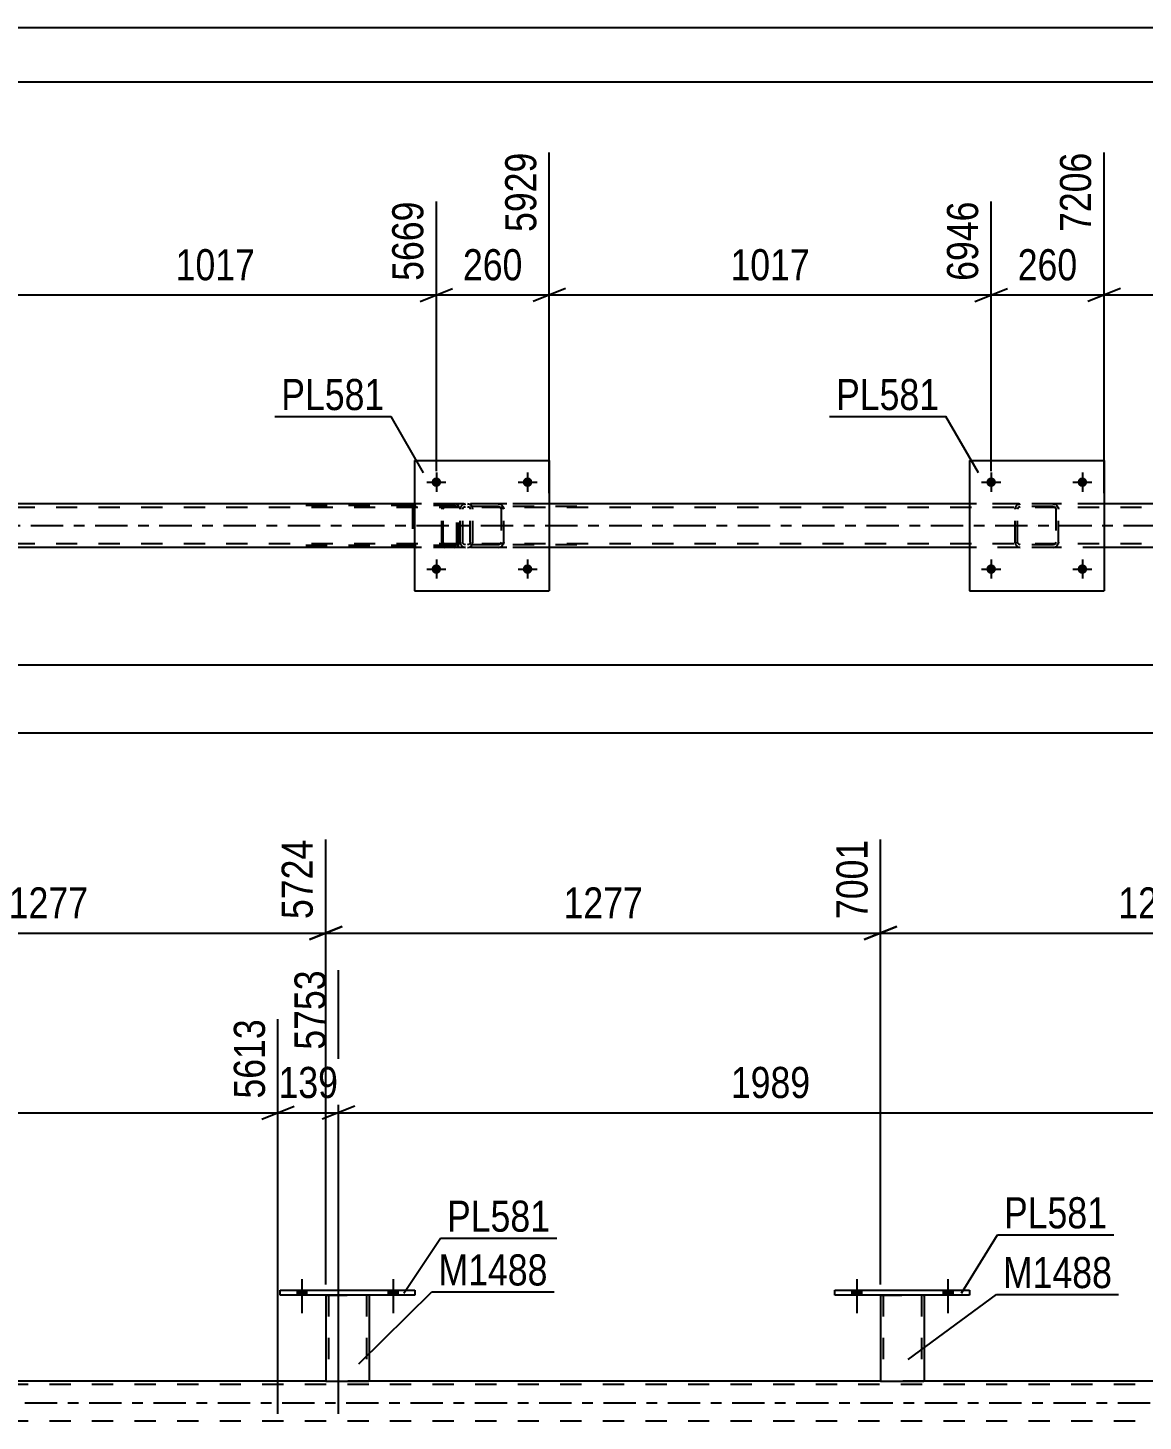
# Model space of a CAD drawing. Header units: millimetres. Extents: x 0 to 841, y 0 to 594.
# Drawn here: x 280.1 to 382.8, y 465.7 to 594 of the extents above; entities that cross this region are included whole.
import ezdxf

# ---------------------------------------------------------------- set-up
doc = ezdxf.new("R2010")
doc.units = ezdxf.units.MM
doc.linetypes.add('DXK_LINE_DOT2', pattern=[3.9198, 1.9599, -1.9599])
doc.linetypes.add('DXK_LINE_DOT3', pattern=[5.9187, 2.979, -0.9799, 0.9799, -0.9799])
doc.styles.add('Arial Narrow', font='ARIALN.TTF', dxfattribs={"height": 0.2})

# ---------------------------------------------------------------- blocks, each defined once
blk = doc.blocks.new('Unknown-814521683-1135')
at = {"color": 5, "linetype": 'Continuous'}
for p, q in [((841, 594), (0, 594)), ((836, 589), (5, 589))]:
    blk.add_line(p, q, dxfattribs=at)
blk = doc.blocks.new('Part-814521683-5062 - 4986')
at = {"color": 7, "linetype": 'DXK_LINE_DOT2'}
for p, q in [((371, 549.69), (371.03, 549.87)), ((371.03, 549.87), (371, 549.69)), ((371, 546.65), (371, 549.69)), ((371.24, 549.69), (371.25, 549.78)), ((371.24, 546.65), (371.24, 549.69)), ((371.25, 549.78), (371.31, 549.86)), ((371.29, 550.13), (371.48, 550.17)), ((371.48, 550.17), (371.29, 550.13)), ((371.31, 549.86), (371.38, 549.91)), ((371.38, 549.91), (371.48, 549.93)), ((374.52, 550.17), (371.48, 550.17)), ((374.52, 549.93), (371.48, 549.93)), ((374.52, 550.17), (374.7, 550.13)), ((374.7, 550.13), (374.52, 550.17)), ((374.52, 549.93), (374.61, 549.91)), ((374.61, 549.91), (374.69, 549.86)), ((374.69, 549.86), (374.74, 549.78)), ((374.74, 549.78), (374.76, 549.69)), ((374.76, 549.69), (374.76, 546.65)), ((374.96, 549.87), (375, 549.69)), ((375, 549.69), (374.96, 549.87)), ((375, 546.65), (375, 549.69)), ((371.03, 546.46), (371, 546.65)), ((371, 546.65), (371.03, 546.46)), ((371.25, 546.55), (371.24, 546.65)), ((371.31, 546.48), (371.25, 546.55)), ((371.38, 546.42), (371.31, 546.48)), ((374.69, 546.48), (374.61, 546.42)), ((374.74, 546.55), (374.69, 546.48)), ((374.76, 546.65), (374.74, 546.55)), ((375, 546.65), (374.96, 546.46)), ((374.96, 546.46), (375, 546.65)), ((371.48, 546.17), (371.29, 546.2)), ((371.29, 546.2), (371.48, 546.17)), ((371.48, 546.41), (371.38, 546.42)), ((374.52, 546.41), (371.48, 546.41)), ((374.52, 546.17), (371.48, 546.17)), ((374.61, 546.42), (374.52, 546.41)), ((374.7, 546.2), (374.52, 546.17)), ((374.52, 546.17), (374.7, 546.2))]:
    blk.add_line(p, q, dxfattribs=at)
at = {"color": 7, "linetype": 'DXK_LINE_DOT3'}
blk.add_line((373, 548.17), (373, 548.17), dxfattribs=at)
at = {"color": 7, "linetype": 'DXK_LINE_DOT2'}
for centre, start, end in [((371.48, 549.69), 112.5, 157.5), ((371.48, 549.69), 112.5, 157.5), ((374.52, 549.69), 22.5, 67.5), ((374.52, 549.69), 22.5, 67.5), ((371.48, 546.65), 202.5, 247.5), ((371.48, 546.65), 202.5, 247.5), ((374.52, 546.65), 292.5, 337.5), ((374.52, 546.65), 292.5, 337.5)]:
    blk.add_arc(centre, 0.48, start, end, dxfattribs=at)
blk = doc.blocks.new('Bolt-814521683-5144 - 4986')
at = {"linetype": 'Continuous'}
for points in [[(369.24, 552.17, -1), (368.36, 552.17, -1)], [(377.64, 552.17, -1), (376.76, 552.17, -1)]]:
    blk.add_hatch(color=1, dxfattribs=at).paths.add_polyline_path(points)
at = {"color": 1, "linetype": 'Continuous'}
for p, q in [((368.8, 553.05), (368.8, 551.29)), ((377.2, 553.05), (377.2, 551.29)), ((367.92, 552.17), (369.68, 552.17)), ((376.32, 552.17), (378.08, 552.17))]:
    blk.add_line(p, q, dxfattribs=at)
blk = doc.blocks.new('Part-814521683-5015 - 4986')
at = {"color": 7, "linetype": 'DXK_LINE_DOT2'}
for p, q in [((755.04, 549.85), (90.98, 549.85)), ((755.04, 550.17), (162.47, 550.17)), ((328.12, 550.17), (315.72, 550.17)), ((379.2, 550.17), (366.8, 550.17)), ((755.04, 546.49), (90.98, 546.49)), ((328.12, 546.17), (315.72, 546.17)), ((379.2, 546.17), (366.8, 546.17))]:
    blk.add_line(p, q, dxfattribs=at)
at = {"color": 2, "linetype": 'Continuous'}
for p, q in [((315.72, 550.17), (277.04, 550.17)), ((366.8, 550.17), (328.12, 550.17)), ((417.88, 550.17), (379.2, 550.17)), ((315.72, 546.17), (277.04, 546.17)), ((366.8, 546.17), (328.12, 546.17)), ((417.88, 546.17), (379.2, 546.17))]:
    blk.add_line(p, q, dxfattribs=at)
at = {"color": 7, "linetype": 'DXK_LINE_DOT3'}
blk.add_line((90.98, 548.17), (755.04, 548.17), dxfattribs=at)
blk = doc.blocks.new('Part-814521683-5060 - 4986')
at = {"color": 7, "linetype": 'DXK_LINE_DOT2'}
for p, q in [((318.24, 549.87), (318.22, 549.69)), ((318.22, 546.65), (318.22, 549.69)), ((318.3, 550.03), (318.24, 549.87)), ((318.39, 550.13), (318.3, 550.03)), ((318.36, 549.69), (318.37, 549.78)), ((318.36, 546.65), (318.36, 549.69)), ((318.37, 549.78), (318.4, 549.86)), ((318.49, 550.17), (318.39, 550.13)), ((318.4, 549.86), (318.44, 549.91)), ((318.44, 549.91), (318.49, 549.93)), ((330.65, 550.17), (318.49, 550.17)), ((330.65, 549.93), (318.49, 549.93)), ((319.77, 549.93), (319.77, 550.17)), ((320.78, 550.13), (320.58, 550.17)), ((320.58, 549.93), (320.68, 549.91)), ((320.68, 549.91), (320.76, 549.86)), ((320.76, 549.86), (320.82, 549.78)), ((320.82, 549.78), (320.84, 549.69)), ((320.84, 546.65), (320.84, 549.69)), ((321.09, 549.69), (321.05, 549.87)), ((321.09, 546.65), (321.09, 549.69)), ((318.22, 546.65), (318.24, 546.46)), ((318.37, 546.55), (318.36, 546.65)), ((318.4, 546.48), (318.37, 546.55)), ((318.44, 546.42), (318.4, 546.48)), ((320.76, 546.48), (320.68, 546.42)), ((320.82, 546.55), (320.76, 546.48)), ((320.84, 546.65), (320.82, 546.55)), ((321.05, 546.46), (321.09, 546.65)), ((318.24, 546.46), (318.3, 546.31)), ((318.3, 546.31), (318.39, 546.2)), ((318.39, 546.2), (318.49, 546.17)), ((318.49, 546.41), (318.44, 546.42)), ((330.65, 546.41), (318.49, 546.41)), ((330.65, 546.17), (318.49, 546.17)), ((319.77, 546.17), (319.77, 546.41)), ((320.68, 546.42), (320.58, 546.41)), ((320.58, 546.17), (320.78, 546.2))]:
    blk.add_line(p, q, dxfattribs=at)
for centre, start, end in [((320.6, 549.67), 23.8494, 68.8059), ((320.6, 546.66), 291.1941, 336.1506)]:
    blk.add_arc(centre, 0.492, start, end, dxfattribs=at)
blk = doc.blocks.new('Part-814521683-5100 - 4986')
at = {"color": 7, "linetype": 'DXK_LINE_DOT2'}
for p, q in [((319.43, 550.17), (304.1, 550.17)), ((319.43, 550.01), (304.1, 550.01)), ((315.54, 549.97), (315.51, 549.85)), ((315.51, 549.85), (315.51, 546.49)), ((315.68, 549.85), (315.7, 549.91)), ((315.68, 549.85), (315.68, 546.49)), ((315.7, 549.91), (315.73, 549.96)), ((315.85, 550.17), (315.72, 550.14)), ((315.73, 549.96), (315.79, 549.99)), ((315.79, 549.99), (315.85, 550.01)), ((319.56, 550.14), (319.43, 550.17)), ((319.43, 550.01), (319.49, 549.99)), ((319.49, 549.99), (319.55, 549.96)), ((319.55, 549.96), (319.59, 549.91)), ((319.59, 549.91), (319.6, 549.85)), ((319.6, 546.49), (319.6, 549.85)), ((319.77, 549.85), (319.74, 549.97)), ((319.77, 546.49), (319.77, 549.85)), ((315.51, 546.49), (315.54, 546.36)), ((315.7, 546.43), (315.68, 546.49)), ((319.6, 546.49), (319.59, 546.43)), ((319.74, 546.36), (319.77, 546.49)), ((319.43, 546.33), (304.1, 546.33)), ((319.43, 546.17), (304.1, 546.17)), ((315.73, 546.37), (315.7, 546.43)), ((315.72, 546.19), (315.85, 546.17)), ((315.79, 546.34), (315.73, 546.37)), ((315.85, 546.33), (315.79, 546.34)), ((319.49, 546.34), (319.43, 546.33)), ((319.43, 546.17), (319.56, 546.19)), ((319.55, 546.37), (319.49, 546.34)), ((319.59, 546.43), (319.55, 546.37))]:
    blk.add_line(p, q, dxfattribs=at)
for centre, start, end in [((315.84, 549.83), 110.7583, 155.68), ((319.44, 549.83), 24.32, 69.2417), ((315.84, 546.5), 204.32, 249.2417), ((319.44, 546.5), 290.7583, 335.68)]:
    blk.add_arc(centre, 0.331, start, end, dxfattribs=at)
blk = doc.blocks.new('Part-814521683-5143 - 4986')
at = {"color": 2, "linetype": 'Continuous'}
for p, q in [((315.72, 554.17), (315.72, 542.17)), ((315.72, 554.17), (328.12, 554.17)), ((328.12, 554.17), (328.12, 542.17)), ((315.72, 542.17), (328.12, 542.17))]:
    blk.add_line(p, q, dxfattribs=at)
blk = doc.blocks.new('Bolt-814521683-5145 - 4986')
at = {"linetype": 'Continuous'}
for points in [[(369.24, 544.17, -1), (368.36, 544.17, -1)], [(377.64, 544.17, -1), (376.76, 544.17, -1)]]:
    blk.add_hatch(color=1, dxfattribs=at).paths.add_polyline_path(points)
at = {"color": 1, "linetype": 'Continuous'}
for p, q in [((367.92, 544.17), (369.68, 544.17)), ((368.8, 545.05), (368.8, 543.29)), ((376.32, 544.17), (378.08, 544.17)), ((377.2, 545.05), (377.2, 543.29))]:
    blk.add_line(p, q, dxfattribs=at)
blk = doc.blocks.new('Part-814521683-5189 - 4986')
at = {"color": 2, "linetype": 'Continuous'}
for p, q in [((366.8, 554.17), (366.8, 542.17)), ((366.8, 554.17), (379.2, 554.17)), ((379.2, 554.17), (379.2, 542.17)), ((366.8, 542.17), (379.2, 542.17))]:
    blk.add_line(p, q, dxfattribs=at)
blk = doc.blocks.new('Part-814521683-5190 - 4986')
at = {"color": 7, "linetype": 'DXK_LINE_DOT2'}
for p, q in [((319.92, 549.69), (319.95, 549.87)), ((319.95, 549.87), (319.92, 549.69)), ((319.92, 546.65), (319.92, 549.69)), ((320.16, 549.69), (320.17, 549.78)), ((320.16, 546.65), (320.16, 549.69)), ((320.17, 549.78), (320.23, 549.86)), ((320.21, 550.13), (320.4, 550.17)), ((320.4, 550.17), (320.21, 550.13)), ((320.23, 549.86), (320.3, 549.91)), ((320.3, 549.91), (320.4, 549.93)), ((323.44, 550.17), (320.4, 550.17)), ((323.44, 549.93), (320.4, 549.93)), ((323.44, 550.17), (323.62, 550.13)), ((323.62, 550.13), (323.44, 550.17)), ((323.44, 549.93), (323.53, 549.91)), ((323.53, 549.91), (323.61, 549.86)), ((323.61, 549.86), (323.66, 549.78)), ((323.66, 549.78), (323.68, 549.69)), ((323.68, 549.69), (323.68, 546.65)), ((323.88, 549.87), (323.92, 549.69)), ((323.92, 549.69), (323.88, 549.87)), ((323.92, 546.65), (323.92, 549.69)), ((319.95, 546.46), (319.92, 546.65)), ((319.92, 546.65), (319.95, 546.46)), ((320.17, 546.55), (320.16, 546.65)), ((320.23, 546.48), (320.17, 546.55)), ((320.3, 546.42), (320.23, 546.48)), ((323.61, 546.48), (323.53, 546.42)), ((323.66, 546.55), (323.61, 546.48)), ((323.68, 546.65), (323.66, 546.55)), ((323.92, 546.65), (323.88, 546.46)), ((323.88, 546.46), (323.92, 546.65)), ((320.4, 546.17), (320.21, 546.2)), ((320.21, 546.2), (320.4, 546.17)), ((320.4, 546.41), (320.3, 546.42)), ((323.44, 546.41), (320.4, 546.41)), ((323.44, 546.17), (320.4, 546.17)), ((323.53, 546.42), (323.44, 546.41)), ((323.62, 546.2), (323.44, 546.17)), ((323.44, 546.17), (323.62, 546.2))]:
    blk.add_line(p, q, dxfattribs=at)
at = {"color": 7, "linetype": 'DXK_LINE_DOT3'}
blk.add_line((321.92, 548.17), (321.92, 548.17), dxfattribs=at)
at = {"color": 7, "linetype": 'DXK_LINE_DOT2'}
for centre, start, end in [((320.4, 549.69), 112.5, 157.5), ((320.4, 549.69), 112.5, 157.5), ((323.44, 549.69), 22.5, 67.5), ((323.44, 549.69), 22.5, 67.5), ((320.4, 546.65), 202.5, 247.5), ((320.4, 546.65), 202.5, 247.5), ((323.44, 546.65), 292.5, 337.5), ((323.44, 546.65), 292.5, 337.5)]:
    blk.add_arc(centre, 0.48, start, end, dxfattribs=at)
blk = doc.blocks.new('Bolt-814521683-5214 - 4986')
at = {"linetype": 'Continuous'}
for points in [[(318.16, 552.17, -1), (317.28, 552.17, -1)], [(326.56, 552.17, -1), (325.68, 552.17, -1)]]:
    blk.add_hatch(color=1, dxfattribs=at).paths.add_polyline_path(points)
at = {"color": 1, "linetype": 'Continuous'}
for p, q in [((317.72, 553.05), (317.72, 551.29)), ((326.12, 553.05), (326.12, 551.29)), ((316.84, 552.17), (318.6, 552.17)), ((325.24, 552.17), (327, 552.17))]:
    blk.add_line(p, q, dxfattribs=at)
blk = doc.blocks.new('Bolt-814521683-5215 - 4986')
at = {"linetype": 'Continuous'}
for points in [[(318.16, 544.17, -1), (317.28, 544.17, -1)], [(326.56, 544.17, -1), (325.68, 544.17, -1)]]:
    blk.add_hatch(color=1, dxfattribs=at).paths.add_polyline_path(points)
at = {"color": 1, "linetype": 'Continuous'}
for p, q in [((316.84, 544.17), (318.6, 544.17)), ((317.72, 545.05), (317.72, 543.29)), ((325.24, 544.17), (327, 544.17)), ((326.12, 545.05), (326.12, 543.29))]:
    blk.add_line(p, q, dxfattribs=at)
blk = doc.blocks.new('Part-814521683-3384 - 3269')
at = {"color": 2, "linetype": 'Continuous'}
for p, q in [((307.54, 477.31), (307.54, 469.4)), ((311.54, 477.31), (311.54, 469.4)), ((307.54, 469.4), (311.51, 469.4)), ((311.54, 469.4), (311.51, 469.4))]:
    blk.add_line(p, q, dxfattribs=at)
at = {"color": 7, "linetype": 'DXK_LINE_DOT2'}
for p, q in [((307.54, 477.31), (311.54, 477.31)), ((307.54, 477.31), (307.54, 477.31)), ((307.54, 477.31), (307.54, 477.31)), ((307.78, 477.31), (307.78, 469.4)), ((311.3, 477.31), (311.3, 469.4)), ((311.54, 477.31), (311.54, 477.31)), ((311.54, 477.31), (311.54, 477.31)), ((311.29, 469.4), (311.3, 469.4))]:
    blk.add_line(p, q, dxfattribs=at)
blk = doc.blocks.new('Bolt-814521683-3280 - 3269')
at = {"linetype": 'Continuous'}
for points in [[(304.9, 477.31), (305.78, 477.31), (305.78, 477.79), (304.9, 477.79)], [(313.3, 477.31), (314.18, 477.31), (314.18, 477.79), (313.3, 477.79)]]:
    blk.add_hatch(color=1, dxfattribs=at).paths.add_polyline_path(points)
at = {"color": 1, "linetype": 'Continuous'}
for p, q in [((305.34, 478.79), (305.34, 475.67)), ((313.74, 478.79), (313.74, 475.67)), ((304.9, 477.79), (304.9, 477.31)), ((305.78, 477.79), (305.78, 477.31)), ((313.3, 477.79), (313.3, 477.31)), ((314.18, 477.79), (314.18, 477.31))]:
    blk.add_line(p, q, dxfattribs=at)
blk = doc.blocks.new('Bolt-814521683-3281 - 3269')
at = {"linetype": 'Continuous'}
for points in [[(304.9, 477.31), (305.78, 477.31), (305.78, 477.79), (304.9, 477.79)], [(313.3, 477.31), (314.18, 477.31), (314.18, 477.79), (313.3, 477.79)]]:
    blk.add_hatch(color=1, dxfattribs=at).paths.add_polyline_path(points)
at = {"color": 1, "linetype": 'Continuous'}
for p, q in [((305.34, 478.79), (305.34, 475.67)), ((313.74, 478.79), (313.74, 475.67)), ((304.9, 477.79), (304.9, 477.31)), ((305.78, 477.79), (305.78, 477.31)), ((313.3, 477.79), (313.3, 477.31)), ((314.18, 477.79), (314.18, 477.31))]:
    blk.add_line(p, q, dxfattribs=at)
blk = doc.blocks.new('Bolt-814521683-3298 - 3269')
at = {"linetype": 'Continuous'}
for points in [[(355.98, 477.31), (356.86, 477.31), (356.86, 477.79), (355.98, 477.79)], [(364.38, 477.31), (365.26, 477.31), (365.26, 477.79), (364.38, 477.79)]]:
    blk.add_hatch(color=1, dxfattribs=at).paths.add_polyline_path(points)
at = {"color": 1, "linetype": 'Continuous'}
for p, q in [((356.42, 478.79), (356.42, 475.67)), ((364.82, 478.79), (364.82, 475.67)), ((355.98, 477.79), (355.98, 477.31)), ((356.86, 477.79), (356.86, 477.31)), ((364.38, 477.79), (364.38, 477.31)), ((365.26, 477.79), (365.26, 477.31))]:
    blk.add_line(p, q, dxfattribs=at)
blk = doc.blocks.new('Bolt-814521683-3299 - 3269')
at = {"linetype": 'Continuous'}
for points in [[(355.98, 477.31), (356.86, 477.31), (356.86, 477.79), (355.98, 477.79)], [(364.38, 477.31), (365.26, 477.31), (365.26, 477.79), (364.38, 477.79)]]:
    blk.add_hatch(color=1, dxfattribs=at).paths.add_polyline_path(points)
at = {"color": 1, "linetype": 'Continuous'}
for p, q in [((356.42, 478.79), (356.42, 475.67)), ((364.82, 478.79), (364.82, 475.67)), ((355.98, 477.79), (355.98, 477.31)), ((356.86, 477.79), (356.86, 477.31)), ((364.38, 477.79), (364.38, 477.31)), ((365.26, 477.79), (365.26, 477.31))]:
    blk.add_line(p, q, dxfattribs=at)
blk = doc.blocks.new('Part-814521683-3379 - 3269')
at = {"color": 2, "linetype": 'Continuous'}
for p, q in [((303.34, 477.79), (315.74, 477.79)), ((303.34, 477.31), (303.34, 477.79)), ((315.74, 477.31), (303.34, 477.31)), ((315.74, 477.79), (315.74, 477.31))]:
    blk.add_line(p, q, dxfattribs=at)
blk = doc.blocks.new('Part-814521683-3469 - 3269')
at = {"color": 2, "linetype": 'Continuous'}
for p, q in [((354.42, 477.79), (366.82, 477.79)), ((354.42, 477.31), (354.42, 477.79)), ((366.82, 477.31), (354.42, 477.31)), ((366.82, 477.79), (366.82, 477.31))]:
    blk.add_line(p, q, dxfattribs=at)
blk = doc.blocks.new('Part-814521683-3474 - 3269')
at = {"color": 2, "linetype": 'Continuous'}
for p, q in [((358.62, 477.31), (358.62, 469.4)), ((362.62, 477.31), (362.62, 469.4)), ((358.62, 469.4), (362.59, 469.4)), ((362.62, 469.4), (362.59, 469.4))]:
    blk.add_line(p, q, dxfattribs=at)
at = {"color": 7, "linetype": 'DXK_LINE_DOT2'}
for p, q in [((358.62, 477.31), (362.62, 477.31)), ((358.62, 477.31), (358.62, 477.31)), ((358.62, 477.31), (358.62, 477.31)), ((358.86, 477.31), (358.86, 469.4)), ((362.38, 477.31), (362.38, 469.4)), ((362.62, 477.31), (362.62, 477.31)), ((362.62, 477.31), (362.62, 477.31)), ((362.37, 469.4), (362.38, 469.4))]:
    blk.add_line(p, q, dxfattribs=at)
blk = doc.blocks.new('Part-814521683-3675 - 3269')
at = {"color": 7, "linetype": 'DXK_LINE_DOT2'}
for p, q in [((742.67, 469.08), (78.6, 469.08)), ((311.54, 469.4), (307.54, 469.4)), ((362.62, 469.4), (358.62, 469.4)), ((742.67, 465.72), (78.6, 465.72))]:
    blk.add_line(p, q, dxfattribs=at)
at = {"color": 2, "linetype": 'Continuous'}
for p, q in [((307.54, 469.4), (260.46, 469.4)), ((358.62, 469.4), (311.54, 469.4)), ((409.71, 469.4), (362.62, 469.4))]:
    blk.add_line(p, q, dxfattribs=at)
at = {"color": 7, "linetype": 'DXK_LINE_DOT3'}
blk.add_line((78.6, 467.4), (742.67, 467.4), dxfattribs=at)
blk = doc.blocks.new('StraightDimension-814521683-5855 - 4986')
at = {"color": 7, "linetype": 'Continuous'}
blk.add_line((90.34, 529.08), (797.6, 529.08), dxfattribs=at)
blk = doc.blocks.new('StraightDimension-814521683-8673 - 4986')
at = {"color": 7, "linetype": 'Continuous'}
blk.add_line((90.98, 535.34), (796.96, 535.34), dxfattribs=at)
blk = doc.blocks.new('StraightDimension-814521683-5447 - 4986')
at = {"color": 7, "linetype": 'Continuous'}
for p, q in [((277.04, 551.17), (277.04, 582.52)), ((317.72, 553.17), (317.72, 578.02)), ((278.54, 570.01), (275.54, 568.81)), ((316.22, 568.81), (319.22, 570.01)), ((277.04, 569.41), (317.72, 569.41))]:
    blk.add_line(p, q, dxfattribs=at)
at = {"color": 0}
blk.add_wipeout([(301.63, 570.16), (301.63, 574.36), (293.12, 574.36), (293.12, 570.16)], dxfattribs=at)
at = {"color": 3, "style": 'Arial Narrow'}
blk.add_text('1017', height=2.863, dxfattribs=at).set_placement((293.72, 570.76))
at = {"color": 0, "linetype": 'Continuous'}
blk.add_wipeout([(317.12, 578.62), (312.92, 578.62), (312.92, 570.11), (317.12, 570.11)], dxfattribs=at)
at = {"color": 3, "linetype": 'Continuous', "style": 'Arial Narrow'}
blk.add_text('5669', height=2.863, rotation=90.0002, dxfattribs=at).set_placement((316.52, 570.71))
blk = doc.blocks.new('StraightDimension-814521683-5467 - 4986')
at = {"color": 7, "linetype": 'Continuous'}
for p, q in [((328.12, 551.17), (328.12, 582.52)), ((317.72, 553.17), (317.72, 578.02)), ((316.22, 568.81), (319.22, 570.01)), ((329.62, 570.01), (326.62, 568.81)), ((317.72, 569.41), (328.12, 569.41))]:
    blk.add_line(p, q, dxfattribs=at)
at = {"color": 0}
blk.add_wipeout([(326.26, 570.16), (326.26, 574.36), (319.57, 574.36), (319.57, 570.16)], dxfattribs=at)
at = {"color": 3, "style": 'Arial Narrow'}
blk.add_text('260', height=2.863, dxfattribs=at).set_placement((320.17, 570.76))
at = {"color": 0, "linetype": 'Continuous'}
blk.add_wipeout([(327.52, 583.12), (323.32, 583.12), (323.32, 574.61), (327.52, 574.61)], dxfattribs=at)
at = {"color": 3, "linetype": 'Continuous', "style": 'Arial Narrow'}
blk.add_text('5929', height=2.863, rotation=90.0002, dxfattribs=at).set_placement((326.92, 575.21))
blk = doc.blocks.new('StraightDimension-814521683-5487 - 4986')
at = {"color": 7, "linetype": 'Continuous'}
for p, q in [((328.12, 551.17), (328.12, 582.52)), ((368.8, 553.17), (368.8, 578.02)), ((329.62, 570.01), (326.62, 568.81)), ((367.3, 568.81), (370.3, 570.01)), ((328.12, 569.41), (368.8, 569.41))]:
    blk.add_line(p, q, dxfattribs=at)
at = {"color": 0}
blk.add_wipeout([(352.71, 570.16), (352.71, 574.36), (344.2, 574.36), (344.2, 570.16)], dxfattribs=at)
at = {"color": 3, "style": 'Arial Narrow'}
blk.add_text('1017', height=2.863, dxfattribs=at).set_placement((344.8, 570.76))
at = {"color": 0, "linetype": 'Continuous'}
blk.add_wipeout([(368.2, 578.62), (364, 578.62), (364, 570.11), (368.2, 570.11)], dxfattribs=at)
at = {"color": 3, "linetype": 'Continuous', "style": 'Arial Narrow'}
blk.add_text('6946', height=2.863, rotation=90.0002, dxfattribs=at).set_placement((367.6, 570.71))
blk = doc.blocks.new('StraightDimension-814521683-5507 - 4986')
at = {"color": 7, "linetype": 'Continuous'}
for p, q in [((379.2, 551.17), (379.2, 582.52)), ((368.8, 553.17), (368.8, 578.02)), ((367.3, 568.81), (370.3, 570.01)), ((380.7, 570.01), (377.7, 568.81)), ((368.8, 569.41), (379.2, 569.41))]:
    blk.add_line(p, q, dxfattribs=at)
at = {"color": 0}
blk.add_wipeout([(377.34, 570.16), (377.34, 574.36), (370.65, 574.36), (370.65, 570.16)], dxfattribs=at)
at = {"color": 3, "style": 'Arial Narrow'}
blk.add_text('260', height=2.863, dxfattribs=at).set_placement((371.25, 570.76))
at = {"color": 0, "linetype": 'Continuous'}
blk.add_wipeout([(378.6, 583.12), (374.4, 583.12), (374.4, 574.61), (378.6, 574.61)], dxfattribs=at)
at = {"color": 3, "linetype": 'Continuous', "style": 'Arial Narrow'}
blk.add_text('7206', height=2.863, rotation=90.0002, dxfattribs=at).set_placement((378, 575.21))
blk = doc.blocks.new('StraightDimension-814521683-5527 - 4986')
at = {"color": 7, "linetype": 'Continuous'}
for p, q in [((379.2, 551.17), (379.2, 582.52)), ((419.88, 553.17), (419.88, 578.02)), ((380.7, 570.01), (377.7, 568.81)), ((418.38, 568.81), (421.38, 570.01)), ((379.2, 569.41), (419.88, 569.41))]:
    blk.add_line(p, q, dxfattribs=at)
at = {"color": 0}
blk.add_wipeout([(403.79, 570.16), (403.79, 574.36), (395.28, 574.36), (395.28, 570.16)], dxfattribs=at)
at = {"color": 3, "style": 'Arial Narrow'}
blk.add_text('1017', height=2.863, dxfattribs=at).set_placement((395.88, 570.76))
at = {"color": 0, "linetype": 'Continuous'}
blk.add_wipeout([(419.28, 578.62), (415.08, 578.62), (415.08, 570.11), (419.28, 570.11)], dxfattribs=at)
at = {"color": 3, "linetype": 'Continuous', "style": 'Arial Narrow'}
blk.add_text('8223', height=2.863, rotation=90.0002, dxfattribs=at).set_placement((418.68, 570.71))
blk = doc.blocks.new('StraightDimension-814521683-4773 - 3269')
at = {"color": 7, "linetype": 'Continuous'}
for p, q in [((308.72, 466.4), (308.72, 507.23)), ((388.28, 466.4), (388.28, 502.73)), ((310.22, 494.72), (307.22, 493.52)), ((308.72, 494.12), (388.28, 494.12)), ((386.78, 493.52), (389.78, 494.72))]:
    blk.add_line(p, q, dxfattribs=at)
at = {"color": 0}
blk.add_wipeout([(352.75, 494.87), (352.75, 499.07), (344.24, 499.07), (344.24, 494.87)], dxfattribs=at)
at = {"color": 3, "style": 'Arial Narrow'}
blk.add_text('1989', height=2.863, dxfattribs=at).set_placement((344.84, 495.47))
at = {"color": 0, "linetype": 'Continuous'}
blk.add_wipeout([(387.68, 503.33), (383.48, 503.33), (383.48, 494.82), (387.68, 494.82)], dxfattribs=at)
at = {"color": 3, "linetype": 'Continuous', "style": 'Arial Narrow'}
blk.add_text('7742', height=2.863, rotation=90.0002, dxfattribs=at).set_placement((387.08, 495.42))
blk = doc.blocks.new('StraightDimension-814521683-4045 - 3269')
at = {"color": 7, "linetype": 'Continuous'}
for p, q in [((307.54, 478.31), (307.54, 519.26)), ((358.62, 478.31), (358.62, 519.26)), ((309.04, 511.25), (306.04, 510.05)), ((307.54, 510.65), (358.62, 510.65)), ((357.12, 510.05), (360.12, 511.25))]:
    blk.add_line(p, q, dxfattribs=at)
at = {"color": 0}
blk.add_wipeout([(337.34, 511.4), (337.34, 515.6), (328.83, 515.6), (328.83, 511.4)], dxfattribs=at)
at = {"color": 3, "style": 'Arial Narrow'}
blk.add_text('1277', height=2.863, dxfattribs=at).set_placement((329.43, 512))
at = {"color": 0, "linetype": 'Continuous'}
blk.add_wipeout([(358.02, 519.86), (353.82, 519.86), (353.82, 511.35), (358.02, 511.35)], dxfattribs=at)
at = {"color": 3, "linetype": 'Continuous', "style": 'Arial Narrow'}
blk.add_text('7001', height=2.863, rotation=90.0002, dxfattribs=at).set_placement((357.42, 511.95))
blk = doc.blocks.new('StraightDimension-814521683-4792 - 3269')
at = {"color": 7, "linetype": 'Continuous'}
for p, q in [((308.72, 466.4), (308.72, 507.23)), ((303.14, 466.4), (303.14, 502.73)), ((301.64, 493.52), (304.64, 494.72)), ((303.14, 494.12), (308.72, 494.12)), ((310.22, 494.72), (307.22, 493.52))]:
    blk.add_line(p, q, dxfattribs=at)
at = {"color": 0}
blk.add_wipeout([(309.27, 494.87), (309.27, 499.07), (302.59, 499.07), (302.59, 494.87)], dxfattribs=at)
at = {"color": 3, "style": 'Arial Narrow'}
blk.add_text('139', height=2.863, dxfattribs=at).set_placement((303.19, 495.47))
at = {"color": 0, "linetype": 'Continuous'}
blk.add_wipeout([(308.12, 507.83), (303.92, 507.83), (303.92, 499.32), (308.12, 499.32)], dxfattribs=at)
at = {"color": 3, "linetype": 'Continuous', "style": 'Arial Narrow'}
blk.add_text('5753', height=2.863, rotation=90.0002, dxfattribs=at).set_placement((307.52, 499.92))
blk = doc.blocks.new('StraightDimension-814521683-4035 - 3269')
at = {"color": 7, "linetype": 'Continuous'}
for p, q in [((256.46, 478.31), (256.46, 519.26)), ((307.54, 478.31), (307.54, 519.26)), ((257.96, 511.25), (254.96, 510.05)), ((256.46, 510.65), (307.54, 510.65)), ((306.04, 510.05), (309.04, 511.25))]:
    blk.add_line(p, q, dxfattribs=at)
at = {"color": 0}
blk.add_wipeout([(286.26, 511.4), (286.26, 515.6), (277.75, 515.6), (277.75, 511.4)], dxfattribs=at)
at = {"color": 3, "style": 'Arial Narrow'}
blk.add_text('1277', height=2.863, dxfattribs=at).set_placement((278.35, 512))
at = {"color": 0, "linetype": 'Continuous'}
blk.add_wipeout([(306.94, 519.86), (302.74, 519.86), (302.74, 511.35), (306.94, 511.35)], dxfattribs=at)
at = {"color": 3, "linetype": 'Continuous', "style": 'Arial Narrow'}
blk.add_text('5724', height=2.863, rotation=90.0002, dxfattribs=at).set_placement((306.34, 511.95))
blk = doc.blocks.new('StraightDimension-814521683-4055 - 3269')
at = {"color": 7, "linetype": 'Continuous'}
for p, q in [((358.62, 478.31), (358.62, 519.26)), ((409.71, 478.31), (409.71, 519.26)), ((360.12, 511.25), (357.12, 510.05)), ((358.62, 510.65), (409.71, 510.65)), ((408.21, 510.05), (411.21, 511.25))]:
    blk.add_line(p, q, dxfattribs=at)
at = {"color": 0}
blk.add_wipeout([(388.42, 511.4), (388.42, 515.6), (379.91, 515.6), (379.91, 511.4)], dxfattribs=at)
at = {"color": 3, "style": 'Arial Narrow'}
blk.add_text('1277', height=2.863, dxfattribs=at).set_placement((380.51, 512))
at = {"color": 0, "linetype": 'Continuous'}
blk.add_wipeout([(409.11, 519.86), (404.91, 519.86), (404.91, 511.35), (409.11, 511.35)], dxfattribs=at)
at = {"color": 3, "linetype": 'Continuous', "style": 'Arial Narrow'}
blk.add_text('8278', height=2.863, rotation=90.0002, dxfattribs=at).set_placement((408.51, 511.95))
blk = doc.blocks.new('StraightDimension-814521683-4811 - 3269')
at = {"color": 7, "linetype": 'Continuous'}
for p, q in [((223.58, 466.4), (223.58, 507.23)), ((303.14, 466.4), (303.14, 502.73)), ((225.08, 494.72), (222.08, 493.52)), ((223.58, 494.12), (303.14, 494.12)), ((301.64, 493.52), (304.64, 494.72))]:
    blk.add_line(p, q, dxfattribs=at)
at = {"color": 0}
blk.add_wipeout([(267.62, 494.87), (267.62, 499.07), (259.11, 499.07), (259.11, 494.87)], dxfattribs=at)
at = {"color": 3, "style": 'Arial Narrow'}
blk.add_text('1989', height=2.863, dxfattribs=at).set_placement((259.71, 495.47))
at = {"color": 0, "linetype": 'Continuous'}
blk.add_wipeout([(302.54, 503.33), (298.34, 503.33), (298.34, 494.82), (302.54, 494.82)], dxfattribs=at)
at = {"color": 3, "linetype": 'Continuous', "style": 'Arial Narrow'}
blk.add_text('5613', height=2.863, rotation=90.0002, dxfattribs=at).set_placement((301.94, 495.42))
blk = doc.blocks.new('Mark-814521683-5139 - 4986')
at = {"color": 0}
blk.add_wipeout([(312.95, 558.81), (312.95, 561.81), (303.44, 561.81), (303.44, 558.81)], dxfattribs=at)
blk.add_wipeout([(312.95, 558.81), (312.95, 561.81), (303.44, 561.81), (303.44, 558.81)], dxfattribs=at)
at = {"color": 30, "linetype": 'Continuous'}
for p in [(302.84, 558.21), (316.55, 553.02)]:
    blk.add_line(p, (313.55, 558.21), dxfattribs=at)
at = {"color": 3, "style": 'Arial Narrow'}
blk.add_text('PL581', height=2.863, dxfattribs=at).set_placement((303.44, 558.81))
blk = doc.blocks.new('Mark-814521683-5185 - 4986')
at = {"color": 0}
blk.add_wipeout([(364.03, 558.81), (364.03, 561.81), (354.52, 561.81), (354.52, 558.81)], dxfattribs=at)
blk.add_wipeout([(364.03, 558.81), (364.03, 561.81), (354.52, 561.81), (354.52, 558.81)], dxfattribs=at)
at = {"color": 30, "linetype": 'Continuous'}
for p in [(353.92, 558.21), (367.63, 553.02)]:
    blk.add_line(p, (364.63, 558.21), dxfattribs=at)
at = {"color": 3, "style": 'Arial Narrow'}
blk.add_text('PL581', height=2.863, dxfattribs=at).set_placement((354.52, 558.81))
blk = doc.blocks.new('Mark-814521683-3380 - 3269')
at = {"color": 0}
blk.add_wipeout([(327.97, 478.21), (327.97, 481.21), (317.92, 481.21), (317.92, 478.21)], dxfattribs=at)
blk.add_wipeout([(327.97, 478.21), (327.97, 481.21), (317.92, 481.21), (317.92, 478.21)], dxfattribs=at)
at = {"color": 30, "linetype": 'Continuous'}
for p, q in [((310.58, 471.01), (317.32, 477.61)), ((317.32, 477.61), (328.57, 477.61))]:
    blk.add_line(p, q, dxfattribs=at)
at = {"color": 3, "style": 'Arial Narrow'}
blk.add_text('M1488', height=2.863, dxfattribs=at).set_placement((317.92, 478.21))
blk = doc.blocks.new('Mark-814521683-3375 - 3269')
at = {"color": 0}
blk.add_wipeout([(328.2, 483.16), (328.2, 486.16), (318.7, 486.16), (318.7, 483.16)], dxfattribs=at)
blk.add_wipeout([(328.2, 483.16), (328.2, 486.16), (318.7, 486.16), (318.7, 483.16)], dxfattribs=at)
at = {"color": 30, "linetype": 'Continuous'}
for p, q in [((314.74, 477.49), (318.1, 482.56)), ((318.1, 482.56), (328.8, 482.56))]:
    blk.add_line(p, q, dxfattribs=at)
at = {"color": 3, "style": 'Arial Narrow'}
blk.add_text('PL581', height=2.863, dxfattribs=at).set_placement((318.7, 483.16))
blk = doc.blocks.new('Mark-814521683-3465 - 3269')
at = {"color": 0}
blk.add_wipeout([(379.49, 483.47), (379.49, 486.47), (369.98, 486.47), (369.98, 483.47)], dxfattribs=at)
blk.add_wipeout([(379.49, 483.47), (379.49, 486.47), (369.98, 486.47), (369.98, 483.47)], dxfattribs=at)
at = {"color": 30, "linetype": 'Continuous'}
for p, q in [((366.06, 477.51), (369.38, 482.87)), ((369.38, 482.87), (380.09, 482.87))]:
    blk.add_line(p, q, dxfattribs=at)
at = {"color": 3, "style": 'Arial Narrow'}
blk.add_text('PL581', height=2.863, dxfattribs=at).set_placement((369.98, 483.47))
blk = doc.blocks.new('Mark-814521683-3470 - 3269')
at = {"color": 0}
blk.add_wipeout([(379.94, 477.97), (379.94, 480.97), (369.89, 480.97), (369.89, 477.97)], dxfattribs=at)
blk.add_wipeout([(379.94, 477.97), (379.94, 480.97), (369.89, 480.97), (369.89, 477.97)], dxfattribs=at)
at = {"color": 30, "linetype": 'Continuous'}
for p, q in [((361.15, 471.4), (369.29, 477.37)), ((369.29, 477.37), (380.54, 477.37))]:
    blk.add_line(p, q, dxfattribs=at)
at = {"color": 3, "style": 'Arial Narrow'}
blk.add_text('M1488', height=2.863, dxfattribs=at).set_placement((369.89, 477.97))

msp = doc.modelspace()

# ---------------------------------------------------------------- block references
for name in ['Unknown-814521683-1135', 'Part-814521683-5143 - 4986', 'Bolt-814521683-5214 - 4986', 'Part-814521683-5189 - 4986', 'Bolt-814521683-5144 - 4986', 'Part-814521683-5015 - 4986', 'Part-814521683-5100 - 4986', 'Part-814521683-5060 - 4986', 'Part-814521683-5190 - 4986', 'Part-814521683-5062 - 4986', 'Bolt-814521683-5215 - 4986', 'Bolt-814521683-5145 - 4986', 'Bolt-814521683-3280 - 3269', 'Bolt-814521683-3281 - 3269', 'Bolt-814521683-3298 - 3269', 'Bolt-814521683-3299 - 3269', 'Part-814521683-3379 - 3269', 'Part-814521683-3384 - 3269', 'Part-814521683-3469 - 3269', 'Part-814521683-3474 - 3269', 'Part-814521683-3675 - 3269']:
    msp.add_blockref(name, (0, 0))

# ---------------------------------------------------------------- next in the draw order: block references
for name in ['StraightDimension-814521683-5447 - 4986', 'StraightDimension-814521683-5855 - 4986', 'StraightDimension-814521683-4773 - 3269']:
    msp.add_blockref(name, (0, 0))

# ---------------------------------------------------------------- next in the draw order: block references
for name in ['StraightDimension-814521683-5467 - 4986', 'StraightDimension-814521683-8673 - 4986', 'StraightDimension-814521683-4045 - 3269']:
    msp.add_blockref(name, (0, 0))

# ---------------------------------------------------------------- next in the draw order: block references
for name in ['StraightDimension-814521683-5487 - 4986', 'Mark-814521683-5139 - 4986', 'StraightDimension-814521683-4055 - 3269', 'StraightDimension-814521683-4792 - 3269']:
    msp.add_blockref(name, (0, 0))

# ---------------------------------------------------------------- next in the draw order: block references
for name in ['StraightDimension-814521683-5507 - 4986', 'StraightDimension-814521683-4035 - 3269', 'Mark-814521683-3465 - 3269', 'Mark-814521683-3380 - 3269']:
    msp.add_blockref(name, (0, 0))

# ---------------------------------------------------------------- next in the draw order: block references
for name in ['StraightDimension-814521683-5527 - 4986', 'Mark-814521683-5185 - 4986', 'StraightDimension-814521683-4811 - 3269', 'Mark-814521683-3375 - 3269', 'Mark-814521683-3470 - 3269']:
    msp.add_blockref(name, (0, 0))

doc.saveas('drawing.dxf')
